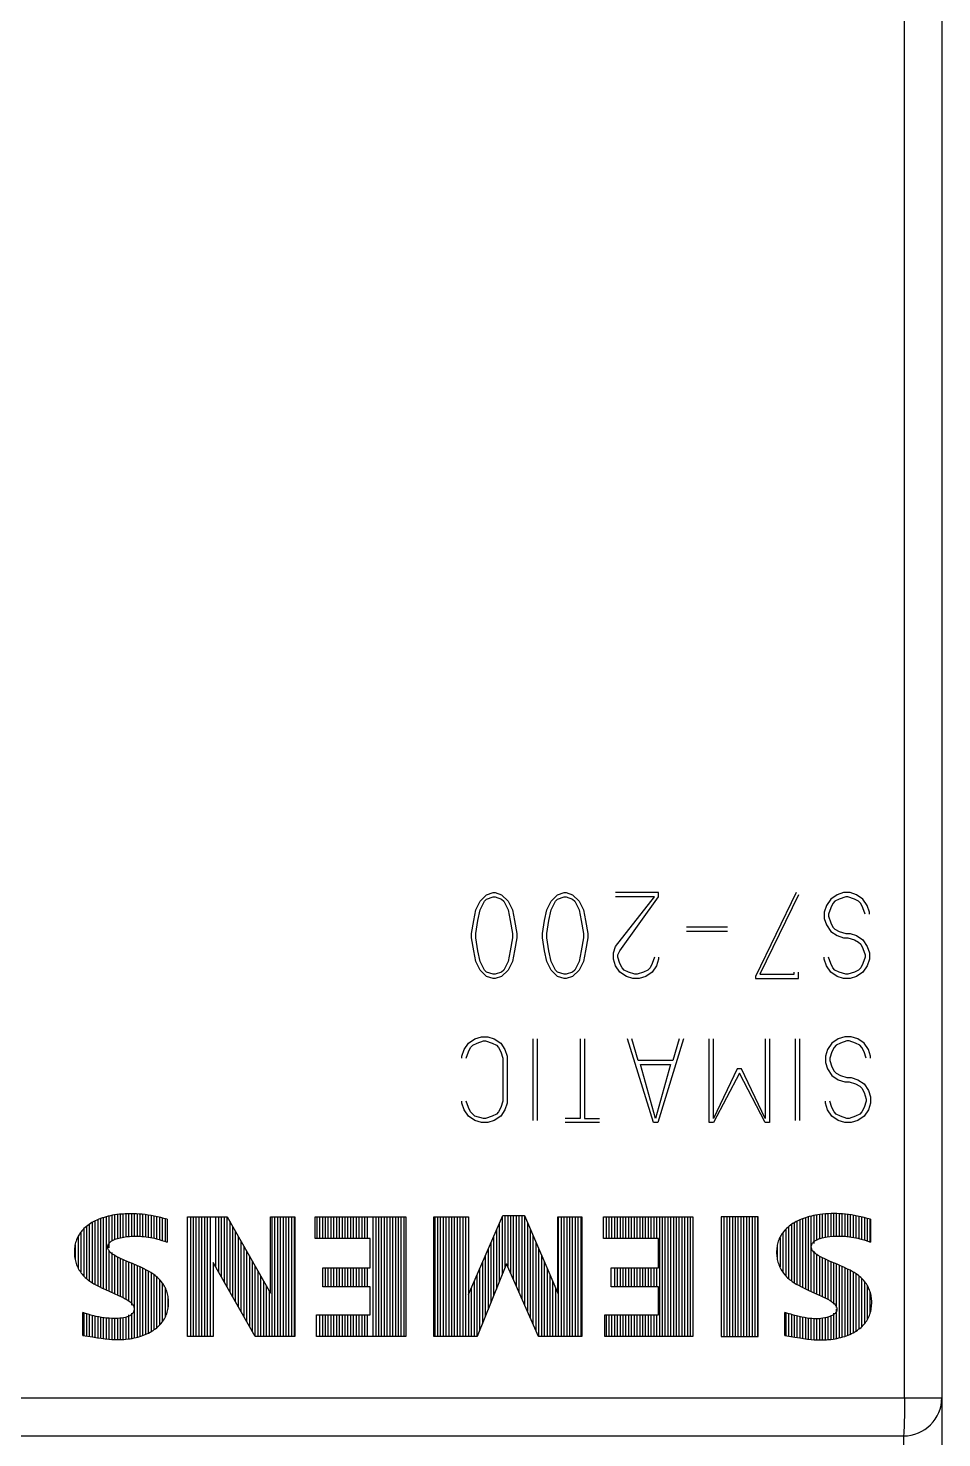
# Model space of a CAD drawing. Header units: millimetres. Extents: x 408 to 981, y 278 to 684.
# Drawn here: x 713.97 to 733.08, y 437.06 to 466.57 of the extents above; entities that cross this region are included whole.
import ezdxf

# ---------------------------------------------------------------- set-up
doc = ezdxf.new("R2010")
doc.units = ezdxf.units.MM
doc.layers.add('0007LEVEL_1', color=7, linetype='Continuous')
doc.layers.add('8_ALL_NOTES_BALLOONS_SYMBOLS_GT', color=7, linetype='Continuous')

msp = doc.modelspace()

# ---------------------------------------------------------------- linework, layer by layer
at = {"color": 7, "linetype": 'Continuous'}
for p, q in [((733.083, 516.296), (733.083, 437.896)), ((672.263, 437.096), (732.283, 437.096))]:
    msp.add_line(p, q, dxfattribs=at)
msp.add_arc((732.283, 437.896), 0.8, 270, 0, dxfattribs=at)
at = {"layer": '0007LEVEL_1', "color": 7, "linetype": 'Continuous'}
for p, q in [((723.423, 448.291), (723.558, 448.426)), ((723.558, 448.426), (723.693, 448.471)), ((723.558, 448.336), (723.693, 448.381)), ((723.693, 448.471), (723.738, 448.471)), ((723.693, 448.381), (723.738, 448.381)), ((723.738, 448.471), (723.873, 448.426)), ((723.738, 448.381), (723.873, 448.336)), ((723.873, 448.426), (724.008, 448.291)), ((724.908, 448.291), (725.043, 448.426)), ((725.043, 448.426), (725.178, 448.471)), ((725.043, 448.336), (725.178, 448.381)), ((725.178, 448.471), (725.223, 448.471)), ((725.178, 448.381), (725.223, 448.381)), ((725.223, 448.471), (725.358, 448.426)), ((725.223, 448.381), (725.358, 448.336)), ((725.358, 448.426), (725.493, 448.291)), ((727.158, 448.471), (726.258, 448.471)), ((726.258, 447.346), (727.068, 448.381)), ((727.068, 448.381), (726.258, 448.381)), ((726.348, 447.256), (727.158, 448.381)), ((727.158, 448.381), (727.158, 448.471)), ((730.038, 448.471), (729.183, 446.716)), ((730.083, 448.426), (729.273, 446.761)), ((730.893, 448.426), (730.758, 448.336)), ((731.028, 448.471), (730.893, 448.426)), ((731.073, 448.381), (730.938, 448.336)), ((731.163, 448.471), (731.028, 448.471)), ((731.118, 448.381), (731.073, 448.381)), ((731.253, 448.336), (731.118, 448.381)), ((731.298, 448.426), (731.163, 448.471)), ((731.433, 448.336), (731.298, 448.426)), ((723.288, 447.886), (723.333, 448.111)), ((723.333, 448.111), (723.423, 448.291)), ((723.378, 447.886), (723.423, 448.111)), ((723.423, 448.111), (723.513, 448.291)), ((723.513, 448.291), (723.558, 448.336)), ((723.873, 448.336), (723.918, 448.291)), ((723.918, 448.291), (724.008, 448.111)), ((724.008, 448.291), (724.098, 448.111)), ((724.008, 448.111), (724.053, 447.886)), ((724.098, 448.111), (724.143, 447.886)), ((724.773, 447.886), (724.818, 448.111)), ((724.818, 448.111), (724.908, 448.291)), ((724.863, 447.886), (724.908, 448.111)), ((724.908, 448.111), (724.998, 448.291)), ((724.998, 448.291), (725.043, 448.336)), ((725.358, 448.336), (725.403, 448.291)), ((725.403, 448.291), (725.493, 448.111)), ((725.493, 448.291), (725.583, 448.111)), ((725.493, 448.111), (725.538, 447.886)), ((725.583, 448.111), (725.628, 447.886)), ((730.668, 448.201), (730.623, 448.066)), ((730.623, 448.066), (730.623, 447.931)), ((730.758, 448.336), (730.668, 448.201)), ((730.758, 448.156), (730.713, 448.021)), ((730.803, 448.246), (730.758, 448.156)), ((730.848, 448.291), (730.803, 448.246)), ((730.938, 448.336), (730.848, 448.291)), ((731.343, 448.291), (731.253, 448.336)), ((731.388, 448.246), (731.343, 448.291)), ((731.433, 448.156), (731.388, 448.246)), ((731.523, 448.201), (731.433, 448.336)), ((731.478, 448.021), (731.433, 448.156)), ((731.568, 448.066), (731.523, 448.201)), ((731.568, 448.021), (731.568, 448.066)), ((723.243, 447.616), (723.288, 447.886)), ((723.333, 447.616), (723.378, 447.886)), ((724.053, 447.886), (724.098, 447.616)), ((724.143, 447.886), (724.188, 447.616)), ((724.728, 447.616), (724.773, 447.886)), ((724.818, 447.616), (724.863, 447.886)), ((725.538, 447.886), (725.583, 447.616)), ((725.628, 447.886), (725.673, 447.616)), ((730.623, 447.931), (730.668, 447.796)), ((730.668, 447.796), (730.758, 447.661)), ((730.713, 448.021), (730.713, 447.976)), ((730.713, 447.976), (730.758, 447.841)), ((730.758, 447.841), (730.803, 447.751)), ((723.243, 447.526), (723.243, 447.616)), ((723.288, 447.256), (723.243, 447.526)), ((723.333, 447.526), (723.333, 447.616)), ((723.378, 447.256), (723.333, 447.526)), ((724.098, 447.526), (724.053, 447.256)), ((724.098, 447.616), (724.098, 447.526)), ((724.188, 447.526), (724.143, 447.256)), ((724.188, 447.616), (724.188, 447.526)), ((724.728, 447.526), (724.728, 447.616)), ((724.773, 447.256), (724.728, 447.526)), ((724.818, 447.526), (724.818, 447.616)), ((724.863, 447.256), (724.818, 447.526)), ((725.583, 447.526), (725.538, 447.256)), ((725.583, 447.616), (725.583, 447.526)), ((725.673, 447.526), (725.628, 447.256)), ((725.673, 447.616), (725.673, 447.526)), ((728.598, 447.751), (727.743, 447.751)), ((728.598, 447.661), (727.743, 447.661)), ((730.758, 447.661), (730.893, 447.571)), ((730.803, 447.751), (730.848, 447.706)), ((730.848, 447.706), (730.938, 447.661)), ((730.893, 447.571), (731.028, 447.526)), ((730.938, 447.661), (731.073, 447.616)), ((731.028, 447.526), (731.118, 447.526)), ((731.073, 447.616), (731.163, 447.616)), ((731.118, 447.526), (731.253, 447.481)), ((731.163, 447.616), (731.298, 447.571)), ((731.253, 447.481), (731.343, 447.436)), ((731.298, 447.571), (731.433, 447.481)), ((731.433, 447.481), (731.523, 447.346)), ((723.333, 447.031), (723.288, 447.256)), ((723.423, 447.031), (723.378, 447.256)), ((724.053, 447.256), (724.008, 447.031)), ((724.143, 447.256), (724.098, 447.031)), ((724.818, 447.031), (724.773, 447.256)), ((724.908, 447.031), (724.863, 447.256)), ((725.538, 447.256), (725.493, 447.031)), ((725.628, 447.256), (725.583, 447.031)), ((726.213, 447.211), (726.258, 447.346)), ((726.213, 447.076), (726.213, 447.211)), ((726.303, 447.166), (726.348, 447.256)), ((731.343, 447.436), (731.388, 447.391)), ((731.388, 447.391), (731.433, 447.301)), ((731.433, 447.301), (731.478, 447.166)), ((731.523, 447.346), (731.568, 447.211)), ((731.568, 447.211), (731.568, 447.076)), ((723.423, 446.851), (723.333, 447.031)), ((723.513, 446.851), (723.423, 447.031)), ((724.008, 447.031), (723.918, 446.851)), ((724.098, 447.031), (724.008, 446.851)), ((724.908, 446.851), (724.818, 447.031)), ((724.998, 446.851), (724.908, 447.031)), ((725.493, 447.031), (725.403, 446.851)), ((725.583, 447.031), (725.493, 446.851)), ((726.258, 446.941), (726.213, 447.076)), ((726.348, 446.806), (726.258, 446.941)), ((726.303, 447.121), (726.303, 447.166)), ((726.348, 446.986), (726.303, 447.121)), ((726.393, 446.896), (726.348, 446.986)), ((726.438, 446.851), (726.393, 446.896)), ((726.978, 446.896), (726.933, 446.851)), ((727.023, 446.986), (726.978, 446.896)), ((727.068, 447.121), (727.023, 446.986)), ((727.113, 446.941), (727.023, 446.806)), ((727.158, 447.076), (727.113, 446.941)), ((727.158, 447.121), (727.158, 447.076)), ((730.623, 447.076), (730.623, 447.121)), ((730.668, 446.941), (730.623, 447.076)), ((730.758, 446.806), (730.668, 446.941)), ((730.758, 446.986), (730.713, 447.121)), ((730.803, 446.896), (730.758, 446.986)), ((730.848, 446.851), (730.803, 446.896)), ((731.388, 446.896), (731.343, 446.851)), ((731.433, 446.986), (731.388, 446.896)), ((731.478, 447.121), (731.433, 446.986)), ((731.523, 446.941), (731.433, 446.806)), ((731.478, 447.166), (731.478, 447.121)), ((731.568, 447.076), (731.523, 446.941)), ((723.558, 446.716), (723.423, 446.851)), ((723.558, 446.806), (723.513, 446.851)), ((723.693, 446.761), (723.558, 446.806)), ((723.693, 446.671), (723.558, 446.716)), ((723.738, 446.761), (723.693, 446.761)), ((723.738, 446.671), (723.693, 446.671)), ((723.873, 446.806), (723.738, 446.761)), ((723.873, 446.716), (723.738, 446.671)), ((724.008, 446.851), (723.873, 446.716)), ((723.918, 446.851), (723.873, 446.806)), ((725.043, 446.716), (724.908, 446.851)), ((725.043, 446.806), (724.998, 446.851)), ((725.178, 446.761), (725.043, 446.806)), ((725.178, 446.671), (725.043, 446.716)), ((725.223, 446.761), (725.178, 446.761)), ((725.223, 446.671), (725.178, 446.671)), ((725.358, 446.806), (725.223, 446.761)), ((725.358, 446.716), (725.223, 446.671)), ((725.493, 446.851), (725.358, 446.716)), ((725.403, 446.851), (725.358, 446.806)), ((726.483, 446.716), (726.348, 446.806)), ((726.528, 446.806), (726.438, 446.851)), ((726.618, 446.671), (726.483, 446.716)), ((726.663, 446.761), (726.528, 446.806)), ((726.753, 446.671), (726.618, 446.671)), ((726.708, 446.761), (726.663, 446.761)), ((726.843, 446.806), (726.708, 446.761)), ((726.888, 446.716), (726.753, 446.671)), ((726.933, 446.851), (726.843, 446.806)), ((727.023, 446.806), (726.888, 446.716)), ((729.183, 446.716), (729.183, 446.671)), ((729.183, 446.671), (730.083, 446.671)), ((729.273, 446.761), (729.993, 446.761)), ((729.993, 446.761), (729.993, 446.806)), ((730.083, 446.671), (730.083, 446.806)), ((730.893, 446.716), (730.758, 446.806)), ((730.938, 446.806), (730.848, 446.851)), ((731.028, 446.671), (730.893, 446.716)), ((731.073, 446.761), (730.938, 446.806)), ((731.163, 446.671), (731.028, 446.671)), ((731.118, 446.761), (731.073, 446.761)), ((731.253, 446.806), (731.118, 446.761)), ((731.298, 446.716), (731.163, 446.671)), ((731.343, 446.851), (731.253, 446.806)), ((731.433, 446.806), (731.298, 446.716)), ((723.178, 445.32), (723.313, 445.41)), ((723.313, 445.41), (723.448, 445.455)), ((723.448, 445.455), (723.583, 445.455)), ((723.583, 445.455), (723.718, 445.41)), ((723.718, 445.41), (723.853, 445.32)), ((724.528, 445.41), (724.528, 443.7)), ((724.618, 445.41), (724.618, 443.7)), ((725.518, 445.41), (725.518, 443.745)), ((725.608, 445.41), (725.608, 443.745)), ((727.048, 443.655), (726.508, 445.41)), ((726.733, 444.96), (726.598, 445.41)), ((727.678, 445.41), (727.138, 443.655)), ((727.588, 445.41), (727.453, 444.96)), ((728.218, 443.655), (728.218, 445.41)), ((728.308, 443.745), (728.308, 445.41)), ((729.388, 445.41), (729.388, 443.745)), ((729.478, 445.41), (729.478, 443.655)), ((730.018, 445.41), (730.018, 443.7)), ((730.108, 445.41), (730.108, 443.7)), ((730.918, 445.41), (730.783, 445.32)), ((731.053, 445.455), (730.918, 445.41)), ((731.188, 445.455), (731.053, 445.455)), ((731.323, 445.41), (731.188, 445.455)), ((731.458, 445.32), (731.323, 445.41)), ((723.043, 445.05), (723.088, 445.185)), ((723.088, 445.185), (723.178, 445.32)), ((723.133, 445.005), (723.178, 445.14)), ((723.178, 445.14), (723.223, 445.23)), ((723.223, 445.23), (723.268, 445.275)), ((723.268, 445.275), (723.358, 445.32)), ((723.358, 445.32), (723.493, 445.365)), ((723.493, 445.365), (723.538, 445.365)), ((723.538, 445.365), (723.673, 445.32)), ((723.673, 445.32), (723.763, 445.275)), ((723.763, 445.275), (723.808, 445.23)), ((723.808, 445.23), (723.853, 445.14)), ((723.853, 445.32), (723.943, 445.185)), ((723.853, 445.14), (723.898, 445.005)), ((723.943, 445.185), (723.988, 445.05)), ((730.693, 445.185), (730.648, 445.05)), ((730.783, 445.32), (730.693, 445.185)), ((730.783, 445.14), (730.738, 445.005)), ((730.828, 445.23), (730.783, 445.14)), ((730.873, 445.275), (730.828, 445.23)), ((730.963, 445.32), (730.873, 445.275)), ((731.098, 445.365), (730.963, 445.32)), ((731.143, 445.365), (731.098, 445.365)), ((731.278, 445.32), (731.143, 445.365)), ((731.368, 445.275), (731.278, 445.32)), ((731.413, 445.23), (731.368, 445.275)), ((731.458, 445.14), (731.413, 445.23)), ((731.548, 445.185), (731.458, 445.32)), ((731.503, 445.005), (731.458, 445.14)), ((731.593, 445.05), (731.548, 445.185)), ((723.043, 445.005), (723.043, 445.05)), ((723.898, 445.005), (723.898, 444.105)), ((723.988, 445.05), (723.988, 444.06)), ((727.453, 444.96), (726.733, 444.96)), ((726.778, 444.87), (727.408, 444.87)), ((727.093, 443.745), (726.778, 444.87)), ((727.408, 444.87), (727.093, 443.745)), ((730.648, 445.05), (730.648, 444.915)), ((730.648, 444.915), (730.693, 444.78)), ((730.738, 445.005), (730.738, 444.96)), ((730.738, 444.96), (730.783, 444.825)), ((730.783, 444.825), (730.828, 444.735)), ((731.593, 445.005), (731.593, 445.05)), ((728.803, 444.78), (728.308, 443.745)), ((728.848, 444.69), (728.308, 443.655)), ((728.893, 444.78), (728.803, 444.78)), ((729.388, 443.655), (728.848, 444.69)), ((729.388, 443.745), (728.893, 444.78)), ((730.693, 444.78), (730.783, 444.645)), ((730.783, 444.645), (730.918, 444.555)), ((730.828, 444.735), (730.873, 444.69)), ((730.873, 444.69), (730.963, 444.645)), ((730.918, 444.555), (731.053, 444.51)), ((730.963, 444.645), (731.098, 444.6)), ((731.098, 444.6), (731.188, 444.6)), ((731.188, 444.6), (731.323, 444.555)), ((731.323, 444.555), (731.458, 444.465)), ((731.053, 444.51), (731.143, 444.51)), ((731.143, 444.51), (731.278, 444.465)), ((731.278, 444.465), (731.368, 444.42)), ((731.368, 444.42), (731.413, 444.375)), ((731.413, 444.375), (731.458, 444.285)), ((731.458, 444.465), (731.548, 444.33)), ((731.458, 444.285), (731.503, 444.15)), ((731.548, 444.33), (731.593, 444.195)), ((723.043, 444.06), (723.043, 444.105)), ((723.088, 443.925), (723.043, 444.06)), ((723.178, 443.97), (723.133, 444.105)), ((723.223, 443.88), (723.178, 443.97)), ((723.853, 443.97), (723.808, 443.88)), ((723.898, 444.105), (723.853, 443.97)), ((723.988, 444.06), (723.943, 443.925)), ((730.648, 444.06), (730.648, 444.105)), ((730.693, 443.925), (730.648, 444.06)), ((730.783, 443.97), (730.738, 444.105)), ((730.828, 443.88), (730.783, 443.97)), ((731.458, 443.97), (731.413, 443.88)), ((731.503, 444.105), (731.458, 443.97)), ((731.503, 444.15), (731.503, 444.105)), ((731.593, 444.06), (731.548, 443.925)), ((731.593, 444.195), (731.593, 444.06)), ((723.178, 443.79), (723.088, 443.925)), ((723.313, 443.7), (723.178, 443.79)), ((723.313, 443.79), (723.223, 443.88)), ((723.493, 443.745), (723.313, 443.79)), ((723.448, 443.655), (723.313, 443.7)), ((723.583, 443.655), (723.448, 443.655)), ((723.538, 443.745), (723.493, 443.745)), ((723.673, 443.79), (723.538, 443.745)), ((723.718, 443.7), (723.583, 443.655)), ((723.763, 443.835), (723.673, 443.79)), ((723.853, 443.79), (723.718, 443.7)), ((723.808, 443.88), (723.763, 443.835)), ((723.943, 443.925), (723.853, 443.79)), ((725.518, 443.745), (725.203, 443.745)), ((725.923, 443.655), (725.203, 443.655)), ((725.608, 443.745), (725.923, 443.745)), ((727.138, 443.655), (727.048, 443.655)), ((728.308, 443.655), (728.218, 443.655)), ((729.478, 443.655), (729.388, 443.655)), ((730.783, 443.79), (730.693, 443.925)), ((730.918, 443.7), (730.783, 443.79)), ((730.873, 443.835), (730.828, 443.88)), ((730.963, 443.79), (730.873, 443.835)), ((731.053, 443.655), (730.918, 443.7)), ((731.098, 443.745), (730.963, 443.79)), ((731.188, 443.655), (731.053, 443.655)), ((731.143, 443.745), (731.098, 443.745)), ((731.278, 443.79), (731.143, 443.745)), ((731.323, 443.7), (731.188, 443.655)), ((731.368, 443.835), (731.278, 443.79)), ((731.458, 443.79), (731.323, 443.7)), ((731.413, 443.88), (731.368, 443.835)), ((731.548, 443.925), (731.458, 443.79)), ((715.329, 441.578), (715.299, 441.561)), ((715.366, 441.597), (715.329, 441.578)), ((715.362, 441.592), (715.362, 440.271)), ((715.403, 441.614), (715.366, 441.597)), ((715.441, 441.631), (715.403, 441.614)), ((715.42, 441.617), (715.42, 440.24)), ((715.479, 441.646), (715.441, 441.631)), ((715.518, 441.66), (715.479, 441.646)), ((715.479, 441.641), (715.479, 440.209)), ((715.557, 441.672), (715.518, 441.66)), ((715.538, 441.665), (715.538, 440.18)), ((715.6, 441.685), (715.557, 441.672)), ((715.597, 441.681), (715.597, 440.153)), ((715.643, 441.696), (715.6, 441.685)), ((715.687, 441.706), (715.643, 441.696)), ((715.655, 441.695), (715.655, 441.037)), ((715.73, 441.715), (715.687, 441.706)), ((715.714, 441.709), (715.714, 441.176)), ((715.774, 441.723), (715.73, 441.715)), ((715.773, 441.722), (715.773, 441.199)), ((715.818, 441.729), (715.774, 441.723)), ((715.877, 441.737), (715.818, 441.729)), ((715.832, 441.729), (715.832, 441.221)), ((715.935, 441.742), (715.877, 441.737)), ((715.89, 441.735), (715.89, 441.244)), ((715.994, 441.746), (715.935, 441.742)), ((715.949, 441.742), (715.949, 441.253)), ((716.053, 441.748), (715.994, 441.746)), ((716.008, 441.746), (716.008, 441.261)), ((716.112, 441.749), (716.053, 441.748)), ((716.067, 441.746), (716.067, 441.27)), ((716.172, 441.748), (716.112, 441.749)), ((716.126, 441.746), (716.126, 441.274)), ((716.232, 441.746), (716.172, 441.748)), ((716.184, 441.747), (716.184, 441.275)), ((716.291, 441.742), (716.232, 441.746)), ((716.243, 441.744), (716.243, 441.276)), ((716.351, 441.737), (716.291, 441.742)), ((716.302, 441.739), (716.302, 441.275)), ((716.415, 441.729), (716.351, 441.737)), ((716.361, 441.733), (716.361, 441.27)), ((716.478, 441.72), (716.415, 441.729)), ((716.419, 441.728), (716.419, 441.264)), ((716.542, 441.71), (716.478, 441.72)), ((716.478, 441.719), (716.478, 441.258)), ((716.537, 441.708), (716.537, 441.246)), ((716.605, 441.698), (716.542, 441.71)), ((716.596, 441.698), (716.596, 441.234)), ((716.672, 441.683), (716.605, 441.698)), ((716.654, 441.687), (716.654, 441.221)), ((716.739, 441.667), (716.672, 441.683)), ((716.713, 441.672), (716.713, 441.204)), ((716.806, 441.65), (716.739, 441.667)), ((716.772, 441.657), (716.772, 441.185)), ((716.872, 441.632), (716.806, 441.65)), ((716.831, 441.642), (716.831, 441.165)), ((716.872, 441.632), (716.872, 441.151)), ((717.299, 439.175), (717.299, 441.685)), ((717.299, 441.685), (718.127, 441.685)), ((717.36, 441.685), (717.36, 439.175)), ((717.418, 441.685), (717.418, 439.175)), ((717.477, 441.685), (717.477, 439.175)), ((717.536, 441.685), (717.536, 439.175)), ((717.595, 441.685), (717.595, 439.175)), ((717.653, 441.685), (717.653, 439.175)), ((717.712, 441.685), (717.712, 439.175)), ((717.771, 441.685), (717.771, 439.175)), ((717.888, 441.685), (717.888, 440.627)), ((717.947, 441.685), (717.947, 440.524)), ((718.006, 441.685), (718.006, 440.421)), ((718.065, 441.685), (718.065, 440.318)), ((718.123, 441.685), (718.123, 440.214)), ((718.127, 441.685), (719.036, 440.083)), ((718.182, 441.589), (718.182, 440.111)), ((719.036, 440.083), (719.036, 441.685)), ((719.036, 441.685), (719.543, 441.685)), ((719.064, 441.685), (719.064, 439.175)), ((719.122, 441.685), (719.122, 439.175)), ((719.181, 441.685), (719.181, 439.175)), ((719.24, 441.685), (719.24, 439.175)), ((719.299, 441.685), (719.299, 439.175)), ((719.358, 441.685), (719.358, 439.175)), ((719.416, 441.685), (719.416, 439.175)), ((719.475, 441.685), (719.475, 439.175)), ((719.534, 441.685), (719.534, 439.175)), ((719.543, 441.685), (719.543, 439.175)), ((719.97, 441.231), (719.97, 441.685)), ((719.97, 441.685), (721.867, 441.685)), ((720.004, 441.685), (720.004, 441.231)), ((720.063, 441.685), (720.063, 441.231)), ((720.121, 441.685), (720.121, 441.231)), ((720.18, 441.685), (720.18, 441.231)), ((720.239, 441.685), (720.239, 441.231)), ((720.298, 441.685), (720.298, 441.231)), ((720.357, 441.685), (720.357, 441.231)), ((720.415, 441.685), (720.415, 441.231)), ((720.474, 441.685), (720.474, 441.231)), ((720.533, 441.685), (720.533, 441.231)), ((720.592, 441.685), (720.592, 441.231)), ((720.65, 441.685), (720.65, 441.231)), ((720.709, 441.685), (720.709, 441.231)), ((720.768, 441.685), (720.768, 441.231)), ((720.827, 441.685), (720.827, 441.231)), ((720.885, 441.685), (720.885, 441.231)), ((720.944, 441.685), (720.944, 441.231)), ((721.003, 441.685), (721.003, 441.231)), ((721.062, 441.685), (721.062, 441.231)), ((721.179, 441.685), (721.179, 439.175)), ((721.238, 441.685), (721.238, 439.175)), ((721.297, 441.685), (721.297, 439.175)), ((721.355, 441.685), (721.355, 439.175)), ((721.414, 441.685), (721.414, 439.175)), ((721.473, 441.685), (721.473, 439.175)), ((721.532, 441.685), (721.532, 439.175)), ((721.591, 441.685), (721.591, 439.175)), ((721.649, 441.685), (721.649, 439.175)), ((721.708, 441.685), (721.708, 439.175)), ((721.767, 441.685), (721.767, 439.175)), ((721.826, 441.685), (721.826, 439.175)), ((721.867, 441.685), (721.867, 439.175)), ((722.455, 439.175), (722.455, 441.685)), ((722.455, 441.685), (723.176, 441.685)), ((722.472, 441.685), (722.472, 439.175)), ((722.531, 441.685), (722.531, 439.175)), ((722.59, 441.685), (722.59, 439.175)), ((722.648, 441.685), (722.648, 439.175)), ((722.707, 441.685), (722.707, 439.175)), ((722.766, 441.685), (722.766, 439.175)), ((722.825, 441.685), (722.825, 439.175)), ((722.883, 441.685), (722.883, 439.175)), ((722.942, 441.685), (722.942, 439.175)), ((723.001, 441.685), (723.001, 439.175)), ((723.06, 441.685), (723.06, 439.175)), ((723.118, 441.685), (723.118, 439.175)), ((723.176, 440.056), (723.897, 441.712)), ((723.176, 441.685), (723.176, 440.056)), ((723.882, 441.678), (723.882, 440.462)), ((723.897, 441.712), (724.351, 441.712)), ((723.941, 441.712), (723.941, 440.608)), ((724, 441.712), (724, 440.645)), ((724.059, 441.712), (724.059, 440.511)), ((724.117, 441.712), (724.117, 440.377)), ((724.176, 441.712), (724.176, 440.243)), ((724.235, 441.712), (724.235, 440.109)), ((724.294, 441.712), (724.294, 439.975)), ((724.351, 441.712), (725.046, 440.083)), ((724.352, 441.709), (724.352, 439.841)), ((724.411, 441.571), (724.411, 439.707)), ((725.046, 440.083), (725.046, 441.685)), ((725.046, 441.685), (725.553, 441.685)), ((725.058, 441.685), (725.058, 439.175)), ((725.116, 441.685), (725.116, 439.175)), ((725.175, 441.685), (725.175, 439.175)), ((725.234, 441.685), (725.234, 439.175)), ((725.293, 441.685), (725.293, 439.175)), ((725.351, 441.685), (725.351, 439.175)), ((725.41, 441.685), (725.41, 439.175)), ((725.469, 441.685), (725.469, 439.175)), ((725.528, 441.685), (725.528, 439.175)), ((725.553, 441.685), (725.553, 439.175)), ((726.007, 441.231), (726.007, 441.685)), ((726.007, 441.685), (727.877, 441.685)), ((726.057, 441.685), (726.057, 441.231)), ((726.115, 441.685), (726.115, 441.231)), ((726.174, 441.685), (726.174, 441.231)), ((726.233, 441.685), (726.233, 441.231)), ((726.292, 441.685), (726.292, 441.231)), ((726.35, 441.685), (726.35, 441.231)), ((726.409, 441.685), (726.409, 441.231)), ((726.468, 441.685), (726.468, 441.231)), ((726.527, 441.685), (726.527, 441.231)), ((726.585, 441.685), (726.585, 441.231)), ((726.644, 441.685), (726.644, 441.231)), ((726.703, 441.685), (726.703, 441.231)), ((726.762, 441.685), (726.762, 441.231)), ((726.821, 441.685), (726.821, 441.231)), ((726.879, 441.685), (726.879, 441.231)), ((726.938, 441.685), (726.938, 441.231)), ((726.997, 441.685), (726.997, 441.231)), ((727.056, 441.685), (727.056, 441.231)), ((727.114, 441.685), (727.114, 441.231)), ((727.173, 441.685), (727.173, 439.175)), ((727.232, 441.685), (727.232, 439.175)), ((727.291, 441.685), (727.291, 439.175)), ((727.349, 441.685), (727.349, 439.175)), ((727.408, 441.685), (727.408, 439.175)), ((727.467, 441.685), (727.467, 439.175)), ((727.526, 441.685), (727.526, 439.175)), ((727.584, 441.685), (727.584, 439.175)), ((727.643, 441.685), (727.643, 439.175)), ((727.702, 441.685), (727.702, 439.175)), ((727.761, 441.685), (727.761, 439.175)), ((727.82, 441.685), (727.82, 439.175)), ((727.877, 441.685), (727.877, 439.175)), ((728.465, 441.685), (728.465, 439.175)), ((729.239, 441.685), (728.465, 441.685)), ((728.525, 441.685), (728.525, 439.175)), ((728.583, 441.685), (728.583, 439.175)), ((728.642, 441.685), (728.642, 439.175)), ((728.701, 441.685), (728.701, 439.175)), ((728.76, 441.685), (728.76, 439.175)), ((728.818, 441.685), (728.818, 439.175)), ((728.877, 441.685), (728.877, 439.175)), ((728.936, 441.685), (728.936, 439.175)), ((728.995, 441.685), (728.995, 439.175)), ((729.054, 441.685), (729.054, 439.175)), ((729.112, 441.685), (729.112, 439.175)), ((729.171, 441.685), (729.171, 439.175)), ((729.23, 441.685), (729.23, 439.175)), ((729.239, 439.175), (729.239, 441.685)), ((730.037, 441.582), (730.005, 441.565)), ((730.074, 441.601), (730.037, 441.582)), ((730.053, 441.588), (730.053, 440.268)), ((730.112, 441.618), (730.074, 441.601)), ((730.111, 441.614), (730.111, 440.237)), ((730.15, 441.635), (730.112, 441.618)), ((730.189, 441.65), (730.15, 441.635)), ((730.17, 441.64), (730.17, 440.207)), ((730.228, 441.664), (730.189, 441.65)), ((730.268, 441.676), (730.228, 441.664)), ((730.229, 441.662), (730.229, 440.177)), ((730.311, 441.689), (730.268, 441.676)), ((730.288, 441.679), (730.288, 440.15)), ((730.355, 441.7), (730.311, 441.689)), ((730.346, 441.695), (730.346, 440.123)), ((730.398, 441.71), (730.355, 441.7)), ((730.443, 441.719), (730.398, 441.71)), ((730.405, 441.711), (730.405, 441.122)), ((730.487, 441.726), (730.443, 441.719)), ((730.464, 441.72), (730.464, 441.192)), ((730.531, 441.733), (730.487, 441.726)), ((730.523, 441.729), (730.523, 441.216)), ((730.59, 441.74), (730.531, 441.733)), ((730.581, 441.738), (730.581, 441.24)), ((730.649, 441.746), (730.59, 441.74)), ((730.64, 441.743), (730.64, 441.255)), ((730.708, 441.749), (730.649, 441.746)), ((730.699, 441.746), (730.699, 441.263)), ((730.767, 441.751), (730.708, 441.749)), ((730.758, 441.75), (730.758, 441.271)), ((730.826, 441.752), (730.767, 441.751)), ((730.816, 441.751), (730.816, 441.277)), ((730.887, 441.751), (730.826, 441.752)), ((730.875, 441.749), (730.875, 441.278)), ((730.947, 441.748), (730.887, 441.751)), ((730.934, 441.747), (730.934, 441.279)), ((731.007, 441.744), (730.947, 441.748)), ((730.993, 441.745), (730.993, 441.279)), ((731.067, 441.739), (731.007, 441.744)), ((731.052, 441.739), (731.052, 441.275)), ((731.131, 441.731), (731.067, 441.739)), ((731.11, 441.732), (731.11, 441.269)), ((731.194, 441.722), (731.131, 441.731)), ((731.169, 441.725), (731.169, 441.263)), ((731.258, 441.711), (731.194, 441.722)), ((731.228, 441.715), (731.228, 441.254)), ((731.321, 441.699), (731.258, 441.711)), ((731.287, 441.704), (731.287, 441.241)), ((731.389, 441.684), (731.321, 441.699)), ((731.345, 441.692), (731.345, 441.228)), ((731.456, 441.668), (731.389, 441.684)), ((731.404, 441.68), (731.404, 441.214)), ((731.523, 441.651), (731.456, 441.668)), ((731.463, 441.665), (731.463, 441.194)), ((731.522, 441.65), (731.522, 441.174)), ((731.59, 441.632), (731.523, 441.651)), ((731.58, 441.634), (731.58, 441.154)), ((731.59, 441.632), (731.59, 441.151)), ((715.011, 441.275), (714.998, 441.25)), ((715.025, 441.3), (715.011, 441.275)), ((715.04, 441.323), (715.025, 441.3)), ((715.055, 441.347), (715.04, 441.323)), ((715.072, 441.369), (715.055, 441.347)), ((715.068, 441.348), (715.068, 440.532)), ((715.09, 441.391), (715.072, 441.369)), ((715.108, 441.412), (715.09, 441.391)), ((715.133, 441.437), (715.108, 441.412)), ((715.127, 441.422), (715.127, 440.447)), ((715.158, 441.46), (715.133, 441.437)), ((715.184, 441.482), (715.158, 441.46)), ((715.212, 441.504), (715.184, 441.482)), ((715.185, 441.478), (715.185, 440.398)), ((715.24, 441.524), (715.212, 441.504)), ((715.269, 441.543), (715.24, 441.524)), ((715.244, 441.518), (715.244, 440.35)), ((715.299, 441.561), (715.269, 441.543)), ((715.303, 441.558), (715.303, 440.303)), ((716.088, 441.273), (716.151, 441.277)), ((716.151, 441.277), (716.214, 441.278)), ((716.214, 441.278), (716.258, 441.278)), ((716.258, 441.278), (716.302, 441.276)), ((716.302, 441.276), (716.347, 441.273)), ((718.241, 441.485), (718.241, 440.008)), ((718.3, 441.381), (718.3, 439.904)), ((718.359, 441.278), (718.359, 439.801)), ((723.765, 441.409), (723.765, 440.171)), ((723.824, 441.544), (723.824, 440.317)), ((724.47, 441.433), (724.47, 439.573)), ((724.529, 441.295), (724.529, 439.439)), ((729.708, 441.278), (729.695, 441.253)), ((729.723, 441.302), (729.708, 441.278)), ((729.738, 441.326), (729.723, 441.302)), ((729.754, 441.349), (729.738, 441.326)), ((729.772, 441.372), (729.754, 441.349)), ((729.759, 441.346), (729.759, 440.524)), ((729.79, 441.394), (729.772, 441.372)), ((729.809, 441.414), (729.79, 441.394)), ((729.834, 441.44), (729.809, 441.414)), ((729.817, 441.415), (729.817, 440.457)), ((729.86, 441.463), (729.834, 441.44)), ((729.887, 441.486), (729.86, 441.463)), ((729.876, 441.474), (729.876, 440.39)), ((729.916, 441.507), (729.887, 441.486)), ((729.945, 441.528), (729.916, 441.507)), ((729.935, 441.514), (729.935, 440.348)), ((729.975, 441.547), (729.945, 441.528)), ((730.005, 441.565), (729.975, 441.547)), ((729.994, 441.555), (729.994, 440.307)), ((730.743, 441.272), (730.801, 441.277)), ((730.801, 441.277), (730.865, 441.28)), ((730.865, 441.28), (730.93, 441.281)), ((730.93, 441.281), (730.985, 441.28)), ((730.985, 441.28), (731.041, 441.277)), ((731.041, 441.277), (731.096, 441.273)), ((714.935, 440.998), (714.933, 440.969)), ((714.937, 441.028), (714.935, 440.998)), ((714.941, 441.057), (714.937, 441.028)), ((714.945, 441.086), (714.941, 441.057)), ((714.951, 441.115), (714.945, 441.086)), ((714.95, 441.091), (714.95, 440.803)), ((714.958, 441.143), (714.951, 441.115)), ((714.967, 441.171), (714.958, 441.143)), ((714.976, 441.199), (714.967, 441.171)), ((714.987, 441.225), (714.976, 441.199)), ((714.998, 441.25), (714.987, 441.225)), ((715.009, 441.267), (715.009, 440.617)), ((715.63, 441.059), (715.632, 441.07)), ((715.63, 441.047), (715.63, 441.059)), ((715.632, 441.033), (715.63, 441.047)), ((715.632, 441.07), (715.635, 441.082)), ((715.634, 441.02), (715.632, 441.033)), ((715.639, 441.007), (715.634, 441.02)), ((715.635, 441.082), (715.639, 441.094)), ((715.639, 441.094), (715.643, 441.105)), ((715.644, 440.995), (715.639, 441.007)), ((715.643, 441.105), (715.649, 441.115)), ((715.651, 440.983), (715.644, 440.995)), ((715.649, 441.115), (715.656, 441.125)), ((715.659, 440.971), (715.651, 440.983)), ((715.655, 440.988), (715.655, 440.126)), ((715.656, 441.125), (715.666, 441.139)), ((715.666, 441.139), (715.678, 441.151)), ((715.678, 441.151), (715.691, 441.162)), ((715.691, 441.162), (715.704, 441.171)), ((715.704, 441.171), (715.718, 441.181)), ((715.718, 441.181), (715.733, 441.189)), ((715.733, 441.189), (715.758, 441.201)), ((715.758, 441.201), (715.783, 441.212)), ((715.783, 441.212), (715.809, 441.221)), ((715.809, 441.221), (715.835, 441.23)), ((715.835, 441.23), (715.862, 441.237)), ((715.862, 441.237), (715.898, 441.246)), ((715.898, 441.246), (715.934, 441.253)), ((715.934, 441.253), (715.97, 441.26)), ((715.97, 441.26), (716.029, 441.268)), ((716.029, 441.268), (716.088, 441.273)), ((716.347, 441.273), (716.391, 441.27)), ((716.391, 441.27), (716.435, 441.265)), ((716.435, 441.265), (716.479, 441.258)), ((716.479, 441.258), (716.523, 441.251)), ((716.523, 441.251), (716.567, 441.243)), ((716.567, 441.243), (716.611, 441.233)), ((716.611, 441.233), (716.654, 441.222)), ((716.654, 441.222), (716.709, 441.207)), ((716.709, 441.207), (716.764, 441.19)), ((716.764, 441.19), (716.818, 441.171)), ((716.818, 441.171), (716.872, 441.151)), ((718.417, 441.174), (718.417, 439.698)), ((718.476, 441.07), (718.476, 439.595)), ((721.119, 441.231), (719.97, 441.231)), ((721.119, 440.617), (721.119, 441.231)), ((723.589, 441.004), (723.589, 439.734)), ((723.647, 441.139), (723.647, 439.88)), ((723.706, 441.274), (723.706, 440.025)), ((724.587, 441.157), (724.587, 439.305)), ((724.646, 441.019), (724.646, 439.175)), ((727.156, 441.231), (726.007, 441.231)), ((727.156, 440.617), (727.156, 441.231)), ((729.629, 441.001), (729.627, 440.971)), ((729.631, 441.03), (729.629, 441.001)), ((729.635, 441.059), (729.631, 441.03)), ((729.64, 441.088), (729.635, 441.059)), ((729.646, 441.117), (729.64, 441.088)), ((729.641, 441.062), (729.641, 440.829)), ((729.654, 441.146), (729.646, 441.117)), ((729.662, 441.174), (729.654, 441.146)), ((729.672, 441.201), (729.662, 441.174)), ((729.683, 441.227), (729.672, 441.201)), ((729.695, 441.253), (729.683, 441.227)), ((729.7, 441.247), (729.7, 440.634)), ((730.353, 441.063), (730.355, 441.075)), ((730.353, 441.051), (730.353, 441.063)), ((730.354, 441.037), (730.353, 441.051)), ((730.357, 441.024), (730.354, 441.037)), ((730.355, 441.075), (730.358, 441.087)), ((730.362, 441.011), (730.357, 441.024)), ((730.358, 441.087), (730.362, 441.099)), ((730.362, 441.099), (730.366, 441.11)), ((730.367, 440.998), (730.362, 441.011)), ((730.366, 441.11), (730.372, 441.121)), ((730.374, 440.985), (730.367, 440.998)), ((730.372, 441.121), (730.379, 441.132)), ((730.381, 440.973), (730.374, 440.985)), ((730.379, 441.132), (730.389, 441.145)), ((730.389, 441.145), (730.401, 441.157)), ((730.401, 441.157), (730.413, 441.168)), ((730.413, 441.168), (730.427, 441.179)), ((730.427, 441.179), (730.441, 441.188)), ((730.441, 441.188), (730.455, 441.196)), ((730.455, 441.196), (730.48, 441.209)), ((730.48, 441.209), (730.505, 441.22)), ((730.505, 441.22), (730.531, 441.229)), ((730.531, 441.229), (730.557, 441.237)), ((730.557, 441.237), (730.583, 441.244)), ((730.583, 441.244), (730.617, 441.252)), ((730.617, 441.252), (730.651, 441.259)), ((730.651, 441.259), (730.685, 441.265)), ((730.685, 441.265), (730.743, 441.272)), ((731.096, 441.273), (731.151, 441.267)), ((731.151, 441.267), (731.196, 441.26)), ((731.196, 441.26), (731.24, 441.253)), ((731.24, 441.253), (731.284, 441.244)), ((731.284, 441.244), (731.328, 441.234)), ((731.328, 441.234), (731.371, 441.223)), ((731.371, 441.223), (731.427, 441.208)), ((731.427, 441.208), (731.482, 441.191)), ((731.482, 441.191), (731.536, 441.172)), ((731.536, 441.172), (731.59, 441.151)), ((714.933, 440.969), (714.933, 440.939)), ((714.933, 440.939), (714.933, 440.91)), ((714.933, 440.91), (714.935, 440.88)), ((714.935, 440.88), (714.938, 440.851)), ((714.938, 440.851), (714.942, 440.821)), ((714.942, 440.821), (714.947, 440.792)), ((714.947, 440.792), (714.953, 440.763)), ((714.953, 440.763), (714.961, 440.735)), ((714.961, 440.735), (714.969, 440.707)), ((714.969, 440.707), (714.979, 440.68)), ((715.667, 440.96), (715.659, 440.971)), ((715.683, 440.942), (715.667, 440.96)), ((715.7, 440.925), (715.683, 440.942)), ((715.718, 440.91), (715.7, 440.925)), ((715.714, 440.933), (715.714, 440.1)), ((715.737, 440.897), (715.718, 440.91)), ((715.757, 440.884), (715.737, 440.897)), ((715.777, 440.872), (715.757, 440.884)), ((715.773, 440.879), (715.773, 440.073)), ((715.822, 440.847), (715.777, 440.872)), ((715.867, 440.824), (715.822, 440.847)), ((715.832, 440.844), (715.832, 440.047)), ((715.913, 440.803), (715.867, 440.824)), ((715.89, 440.816), (715.89, 440.021)), ((715.96, 440.782), (715.913, 440.803)), ((715.949, 440.788), (715.949, 439.989)), ((716.053, 440.743), (715.96, 440.782)), ((716.008, 440.762), (716.008, 439.955)), ((716.146, 440.704), (716.053, 440.743)), ((716.067, 440.737), (716.067, 439.92)), ((716.126, 440.712), (716.126, 439.835)), ((716.239, 440.664), (716.146, 440.704)), ((716.184, 440.687), (716.184, 439.15)), ((717.834, 440.724), (717.834, 439.175)), ((718.715, 439.175), (717.834, 440.724)), ((718.535, 440.966), (718.535, 439.491)), ((718.594, 440.863), (718.594, 439.388)), ((718.652, 440.759), (718.652, 439.285)), ((723.977, 440.697), (723.363, 439.175)), ((723.471, 440.734), (723.471, 439.443)), ((723.53, 440.869), (723.53, 439.588)), ((724.645, 439.175), (723.977, 440.697)), ((724.705, 440.882), (724.705, 439.175)), ((724.764, 440.744), (724.764, 439.175)), ((729.627, 440.971), (729.627, 440.942)), ((729.627, 440.942), (729.627, 440.912)), ((729.627, 440.912), (729.629, 440.882)), ((729.629, 440.882), (729.632, 440.852)), ((729.632, 440.852), (729.635, 440.822)), ((729.635, 440.822), (729.64, 440.793)), ((729.64, 440.793), (729.647, 440.764)), ((729.647, 440.764), (729.654, 440.735)), ((729.654, 440.735), (729.663, 440.706)), ((729.663, 440.706), (729.673, 440.679)), ((730.389, 440.962), (730.381, 440.973)), ((730.405, 440.944), (730.389, 440.962)), ((730.405, 440.962), (730.405, 440.096)), ((730.422, 440.927), (730.405, 440.944)), ((730.44, 440.912), (730.422, 440.927)), ((730.459, 440.897), (730.44, 440.912)), ((730.478, 440.884), (730.459, 440.897)), ((730.464, 440.909), (730.464, 440.07)), ((730.498, 440.872), (730.478, 440.884)), ((730.543, 440.847), (730.498, 440.872)), ((730.523, 440.858), (730.523, 440.043)), ((730.588, 440.824), (730.543, 440.847)), ((730.581, 440.83), (730.581, 440.017)), ((730.634, 440.802), (730.588, 440.824)), ((730.68, 440.781), (730.634, 440.802)), ((730.64, 440.801), (730.64, 439.986)), ((730.75, 440.751), (730.68, 440.781)), ((730.699, 440.773), (730.699, 439.955)), ((730.892, 440.691), (730.75, 440.751)), ((730.758, 440.748), (730.758, 439.924)), ((730.816, 440.723), (730.816, 439.855)), ((730.875, 440.698), (730.875, 439.783)), ((730.962, 440.66), (730.892, 440.691)), ((714.979, 440.68), (714.99, 440.653)), ((714.99, 440.653), (715.002, 440.627)), ((715.002, 440.627), (715.015, 440.601)), ((715.015, 440.601), (715.029, 440.576)), ((715.029, 440.576), (715.044, 440.552)), ((715.044, 440.552), (715.06, 440.528)), ((715.06, 440.528), (715.077, 440.505)), ((715.077, 440.505), (715.097, 440.48)), ((715.097, 440.48), (715.117, 440.456)), ((715.117, 440.456), (715.138, 440.434)), ((715.138, 440.434), (715.16, 440.412)), ((715.16, 440.412), (715.183, 440.391)), ((715.183, 440.391), (715.207, 440.37)), ((716.308, 440.633), (716.239, 440.664)), ((716.243, 440.661), (716.243, 439.163)), ((716.302, 440.635), (716.302, 439.177)), ((716.376, 440.601), (716.308, 440.633)), ((716.361, 440.607), (716.361, 439.2)), ((716.444, 440.567), (716.376, 440.601)), ((716.419, 440.577), (716.419, 439.224)), ((716.487, 440.544), (716.444, 440.567)), ((716.478, 440.547), (716.478, 439.247)), ((716.53, 440.519), (716.487, 440.544)), ((716.572, 440.492), (716.53, 440.519)), ((716.537, 440.512), (716.537, 439.284)), ((716.598, 440.474), (716.572, 440.492)), ((716.596, 440.469), (716.596, 439.321)), ((716.623, 440.456), (716.598, 440.474)), ((716.647, 440.436), (716.623, 440.456)), ((716.67, 440.415), (716.647, 440.436)), ((716.654, 440.426), (716.654, 439.361)), ((716.693, 440.394), (716.67, 440.415)), ((716.715, 440.371), (716.693, 440.394)), ((718.711, 440.655), (718.711, 439.182)), ((718.77, 440.552), (718.77, 439.175)), ((718.829, 440.448), (718.829, 439.175)), ((720.131, 440.216), (720.131, 440.617)), ((720.131, 440.617), (721.119, 440.617)), ((720.18, 440.617), (720.18, 440.216)), ((720.239, 440.617), (720.239, 440.216)), ((720.298, 440.617), (720.298, 440.216)), ((720.357, 440.617), (720.357, 440.216)), ((720.415, 440.617), (720.415, 440.216)), ((720.474, 440.617), (720.474, 440.216)), ((720.533, 440.617), (720.533, 440.216)), ((720.592, 440.617), (720.592, 440.216)), ((720.65, 440.617), (720.65, 440.216)), ((720.709, 440.617), (720.709, 440.216)), ((720.768, 440.617), (720.768, 440.216)), ((720.827, 440.617), (720.827, 440.216)), ((720.885, 440.617), (720.885, 440.216)), ((720.944, 440.617), (720.944, 440.216)), ((721.003, 440.617), (721.003, 440.216)), ((721.062, 440.617), (721.062, 440.216)), ((723.353, 440.464), (723.353, 439.175)), ((723.412, 440.599), (723.412, 439.297)), ((724.823, 440.606), (724.823, 439.175)), ((724.881, 440.468), (724.881, 439.175)), ((726.167, 440.216), (726.167, 440.617)), ((726.167, 440.617), (727.156, 440.617)), ((726.233, 440.617), (726.233, 440.216)), ((726.292, 440.617), (726.292, 440.216)), ((726.35, 440.617), (726.35, 440.216)), ((726.409, 440.617), (726.409, 440.216)), ((726.468, 440.617), (726.468, 440.216)), ((726.527, 440.617), (726.527, 440.216)), ((726.585, 440.617), (726.585, 440.216)), ((726.644, 440.617), (726.644, 440.216)), ((726.703, 440.617), (726.703, 440.216)), ((726.762, 440.617), (726.762, 440.216)), ((726.821, 440.617), (726.821, 440.216)), ((726.879, 440.617), (726.879, 440.216)), ((726.938, 440.617), (726.938, 440.216)), ((726.997, 440.617), (726.997, 440.216)), ((727.056, 440.617), (727.056, 440.216)), ((727.114, 440.617), (727.114, 440.216)), ((729.673, 440.679), (729.684, 440.652)), ((729.684, 440.652), (729.696, 440.626)), ((729.696, 440.626), (729.709, 440.6)), ((729.709, 440.6), (729.723, 440.574)), ((729.723, 440.574), (729.738, 440.55)), ((729.738, 440.55), (729.755, 440.525)), ((729.755, 440.525), (729.772, 440.502)), ((729.772, 440.502), (729.791, 440.477)), ((729.791, 440.477), (729.812, 440.453)), ((729.812, 440.453), (729.834, 440.43)), ((729.834, 440.43), (729.856, 440.408)), ((729.856, 440.408), (729.879, 440.387)), ((730.934, 440.672), (730.934, 439.15)), ((731.031, 440.629), (730.962, 440.66)), ((730.993, 440.645), (730.993, 439.162)), ((731.099, 440.597), (731.031, 440.629)), ((731.052, 440.619), (731.052, 439.184)), ((731.166, 440.563), (731.099, 440.597)), ((731.11, 440.59), (731.11, 439.205)), ((731.208, 440.541), (731.166, 440.563)), ((731.169, 440.559), (731.169, 439.227)), ((731.249, 440.517), (731.208, 440.541)), ((731.228, 440.529), (731.228, 439.26)), ((731.29, 440.491), (731.249, 440.517)), ((731.287, 440.488), (731.287, 439.295)), ((731.315, 440.473), (731.29, 440.491)), ((731.34, 440.455), (731.315, 440.473)), ((731.364, 440.435), (731.34, 440.455)), ((731.345, 440.443), (731.345, 439.33)), ((731.387, 440.414), (731.364, 440.435)), ((731.409, 440.393), (731.387, 440.414)), ((731.404, 440.397), (731.404, 439.388)), ((731.431, 440.37), (731.409, 440.393)), ((715.207, 440.37), (715.231, 440.351)), ((715.231, 440.351), (715.257, 440.333)), ((715.257, 440.333), (715.297, 440.306)), ((715.297, 440.306), (715.34, 440.281)), ((715.34, 440.281), (715.382, 440.257)), ((715.382, 440.257), (715.449, 440.223)), ((715.449, 440.223), (715.515, 440.19)), ((715.515, 440.19), (715.583, 440.158)), ((715.583, 440.158), (715.675, 440.117)), ((715.675, 440.117), (715.858, 440.036)), ((716.713, 440.365), (716.713, 439.423)), ((716.736, 440.348), (716.715, 440.371)), ((716.756, 440.324), (716.736, 440.348)), ((716.773, 440.301), (716.756, 440.324)), ((716.772, 440.295), (716.772, 439.486)), ((716.789, 440.278), (716.773, 440.301)), ((716.805, 440.254), (716.789, 440.278)), ((716.819, 440.23), (716.805, 440.254)), ((716.833, 440.205), (716.819, 440.23)), ((716.831, 440.193), (716.831, 439.593)), ((716.845, 440.18), (716.833, 440.205)), ((716.856, 440.154), (716.845, 440.18)), ((716.866, 440.127), (716.856, 440.154)), ((716.875, 440.1), (716.866, 440.127)), ((716.882, 440.073), (716.875, 440.1)), ((718.887, 440.344), (718.887, 439.175)), ((718.946, 440.241), (718.946, 439.175)), ((719.005, 440.137), (719.005, 439.175)), ((721.119, 440.216), (720.131, 440.216)), ((721.119, 439.629), (721.119, 440.216)), ((723.236, 440.194), (723.236, 439.175)), ((723.295, 440.329), (723.295, 439.175)), ((724.94, 440.33), (724.94, 439.175)), ((724.999, 440.192), (724.999, 439.175)), ((727.156, 440.216), (726.167, 440.216)), ((727.156, 439.629), (727.156, 440.216)), ((729.879, 440.387), (729.903, 440.367)), ((729.903, 440.367), (729.928, 440.347)), ((729.928, 440.347), (729.953, 440.329)), ((729.953, 440.329), (729.996, 440.301)), ((729.996, 440.301), (730.039, 440.275)), ((730.039, 440.275), (730.083, 440.251)), ((730.083, 440.251), (730.15, 440.215)), ((730.15, 440.215), (730.218, 440.182)), ((730.218, 440.182), (730.287, 440.149)), ((730.287, 440.149), (730.379, 440.108)), ((730.379, 440.108), (730.563, 440.025)), ((731.452, 440.347), (731.431, 440.37)), ((731.471, 440.323), (731.452, 440.347)), ((731.463, 440.323), (731.463, 439.448)), ((731.488, 440.3), (731.471, 440.323)), ((731.505, 440.277), (731.488, 440.3)), ((731.52, 440.253), (731.505, 440.277)), ((731.534, 440.229), (731.52, 440.253)), ((731.522, 440.248), (731.522, 439.537)), ((731.547, 440.204), (731.534, 440.229)), ((731.559, 440.178), (731.547, 440.204)), ((731.57, 440.152), (731.559, 440.178)), ((731.58, 440.125), (731.57, 440.152)), ((731.589, 440.098), (731.58, 440.125)), ((731.58, 440.105), (731.58, 439.655)), ((731.596, 440.07), (731.589, 440.098)), ((715.858, 440.036), (715.904, 440.015)), ((715.904, 440.015), (715.95, 439.993)), ((715.95, 439.993), (715.995, 439.969)), ((715.995, 439.969), (716.039, 439.944)), ((716.039, 439.944), (716.059, 439.931)), ((716.059, 439.931), (716.079, 439.918)), ((716.079, 439.918), (716.098, 439.903)), ((716.098, 439.903), (716.116, 439.888)), ((716.116, 439.888), (716.132, 439.871)), ((716.132, 439.871), (716.148, 439.853)), ((716.148, 439.853), (716.156, 439.841)), ((716.156, 439.841), (716.163, 439.829)), ((716.163, 439.829), (716.17, 439.816)), ((716.17, 439.816), (716.175, 439.803)), ((716.175, 439.803), (716.18, 439.789)), ((716.889, 440.045), (716.882, 440.073)), ((716.894, 440.017), (716.889, 440.045)), ((716.889, 440.003), (716.889, 439.787)), ((716.898, 439.988), (716.894, 440.017)), ((716.895, 439.777), (716.899, 439.808)), ((716.901, 439.96), (716.898, 439.988)), ((716.899, 439.808), (716.902, 439.839)), ((716.903, 439.931), (716.901, 439.96)), ((716.902, 439.839), (716.903, 439.871)), ((716.903, 439.902), (716.903, 439.931)), ((716.903, 439.871), (716.903, 439.902)), ((723.177, 440.059), (723.177, 439.175)), ((730.563, 440.025), (730.61, 440.004)), ((730.61, 440.004), (730.655, 439.982)), ((730.655, 439.982), (730.701, 439.958)), ((730.701, 439.958), (730.745, 439.932)), ((730.745, 439.932), (730.765, 439.92)), ((730.765, 439.92), (730.784, 439.906)), ((730.784, 439.906), (730.803, 439.892)), ((730.803, 439.892), (730.821, 439.876)), ((730.821, 439.876), (730.838, 439.859)), ((730.838, 439.859), (730.854, 439.84)), ((730.854, 439.84), (730.862, 439.828)), ((730.862, 439.828), (730.87, 439.816)), ((730.87, 439.816), (730.876, 439.803)), ((730.876, 439.803), (730.882, 439.79)), ((731.602, 440.042), (731.596, 440.07)), ((731.607, 440.013), (731.602, 440.042)), ((731.611, 439.985), (731.607, 440.013)), ((731.608, 439.769), (731.612, 439.801)), ((731.614, 439.956), (731.611, 439.985)), ((731.612, 439.801), (731.615, 439.833)), ((731.616, 439.927), (731.614, 439.956)), ((731.615, 439.833), (731.616, 439.866)), ((731.616, 439.898), (731.616, 439.927)), ((731.616, 439.866), (731.616, 439.898)), ((715.109, 439.201), (715.109, 439.682)), ((715.165, 439.662), (715.109, 439.682)), ((715.127, 439.677), (715.127, 439.198)), ((715.222, 439.644), (715.165, 439.662)), ((715.185, 439.658), (715.185, 439.188)), ((715.28, 439.626), (715.222, 439.644)), ((715.244, 439.639), (715.244, 439.179)), ((715.337, 439.611), (715.28, 439.626)), ((715.303, 439.621), (715.303, 439.169)), ((715.391, 439.598), (715.337, 439.611)), ((715.362, 439.607), (715.362, 439.16)), ((715.446, 439.586), (715.391, 439.598)), ((715.42, 439.595), (715.42, 439.151)), ((715.501, 439.576), (715.446, 439.586)), ((715.479, 439.583), (715.479, 439.142)), ((715.556, 439.568), (715.501, 439.576)), ((715.538, 439.571), (715.538, 439.134)), ((715.609, 439.562), (715.556, 439.568)), ((715.597, 439.566), (715.597, 439.128)), ((715.661, 439.558), (715.609, 439.562)), ((715.655, 439.562), (715.655, 439.122)), ((715.714, 439.556), (715.661, 439.558)), ((715.714, 439.558), (715.714, 439.117)), ((715.767, 439.555), (715.714, 439.556)), ((715.805, 439.555), (715.767, 439.555)), ((715.773, 439.555), (715.773, 439.115)), ((715.844, 439.556), (715.805, 439.555)), ((715.832, 439.561), (715.832, 439.114)), ((715.883, 439.559), (715.844, 439.556)), ((715.921, 439.564), (715.883, 439.559)), ((715.89, 439.567), (715.89, 439.112)), ((715.96, 439.57), (715.921, 439.564)), ((715.949, 439.572), (715.949, 439.117)), ((715.999, 439.578), (715.96, 439.57)), ((716.018, 439.583), (715.999, 439.578)), ((716.008, 439.588), (716.008, 439.122)), ((716.037, 439.589), (716.018, 439.583)), ((716.056, 439.595), (716.037, 439.589)), ((716.074, 439.603), (716.056, 439.595)), ((716.067, 439.628), (716.067, 439.128)), ((716.092, 439.612), (716.074, 439.603)), ((716.108, 439.622), (716.092, 439.612)), ((716.124, 439.634), (716.108, 439.622)), ((716.138, 439.647), (716.124, 439.634)), ((716.126, 439.667), (716.126, 439.137)), ((716.147, 439.658), (716.138, 439.647)), ((716.156, 439.669), (716.147, 439.658)), ((716.163, 439.681), (716.156, 439.669)), ((716.17, 439.694), (716.163, 439.681)), ((716.175, 439.707), (716.17, 439.694)), ((716.179, 439.72), (716.175, 439.707)), ((716.182, 439.734), (716.179, 439.72)), ((716.18, 439.789), (716.183, 439.776)), ((716.184, 439.748), (716.182, 439.734)), ((716.183, 439.776), (716.184, 439.762)), ((716.184, 439.762), (716.184, 439.748)), ((716.783, 439.497), (716.8, 439.522)), ((716.8, 439.522), (716.815, 439.547)), ((716.815, 439.547), (716.83, 439.573)), ((716.83, 439.573), (716.843, 439.6)), ((716.843, 439.6), (716.854, 439.628)), ((716.854, 439.628), (716.865, 439.655)), ((716.865, 439.655), (716.874, 439.685)), ((716.874, 439.685), (716.883, 439.715)), ((716.883, 439.715), (716.889, 439.746)), ((716.889, 439.746), (716.895, 439.777)), ((719.997, 439.175), (719.997, 439.629)), ((719.997, 439.629), (721.119, 439.629)), ((720.063, 439.629), (720.063, 439.175)), ((720.121, 439.629), (720.121, 439.175)), ((720.18, 439.629), (720.18, 439.175)), ((720.239, 439.629), (720.239, 439.175)), ((720.298, 439.629), (720.298, 439.175)), ((720.357, 439.629), (720.357, 439.175)), ((720.415, 439.629), (720.415, 439.175)), ((720.474, 439.629), (720.474, 439.175)), ((720.533, 439.629), (720.533, 439.175)), ((720.592, 439.629), (720.592, 439.175)), ((720.65, 439.629), (720.65, 439.175)), ((720.709, 439.629), (720.709, 439.175)), ((720.768, 439.629), (720.768, 439.175)), ((720.827, 439.629), (720.827, 439.175)), ((720.885, 439.629), (720.885, 439.175)), ((720.944, 439.629), (720.944, 439.175)), ((721.003, 439.629), (721.003, 439.175)), ((721.062, 439.629), (721.062, 439.175)), ((726.034, 439.175), (726.034, 439.629)), ((726.034, 439.629), (727.156, 439.629)), ((726.057, 439.629), (726.057, 439.175)), ((726.115, 439.629), (726.115, 439.175)), ((726.174, 439.629), (726.174, 439.175)), ((726.233, 439.629), (726.233, 439.175)), ((726.292, 439.629), (726.292, 439.175)), ((726.35, 439.629), (726.35, 439.175)), ((726.409, 439.629), (726.409, 439.175)), ((726.468, 439.629), (726.468, 439.175)), ((726.527, 439.629), (726.527, 439.175)), ((726.585, 439.629), (726.585, 439.175)), ((726.644, 439.629), (726.644, 439.175)), ((726.703, 439.629), (726.703, 439.175)), ((726.762, 439.629), (726.762, 439.175)), ((726.821, 439.629), (726.821, 439.175)), ((726.879, 439.629), (726.879, 439.175)), ((726.938, 439.629), (726.938, 439.175)), ((726.997, 439.629), (726.997, 439.175)), ((727.056, 439.629), (727.056, 439.175)), ((727.114, 439.629), (727.114, 439.175)), ((729.8, 439.201), (729.8, 439.682)), ((729.86, 439.662), (729.8, 439.682)), ((729.817, 439.677), (729.817, 439.198)), ((729.921, 439.643), (729.86, 439.662)), ((729.876, 439.658), (729.876, 439.188)), ((729.982, 439.625), (729.921, 439.643)), ((729.935, 439.64), (729.935, 439.178)), ((730.044, 439.608), (729.982, 439.625)), ((729.994, 439.621), (729.994, 439.167)), ((730.099, 439.595), (730.044, 439.608)), ((730.053, 439.608), (730.053, 439.158)), ((730.154, 439.583), (730.099, 439.595)), ((730.111, 439.594), (730.111, 439.148)), ((730.209, 439.572), (730.154, 439.583)), ((730.17, 439.58), (730.17, 439.139)), ((730.265, 439.564), (730.209, 439.572)), ((730.229, 439.571), (730.229, 439.131)), ((730.315, 439.557), (730.265, 439.564)), ((730.288, 439.564), (730.288, 439.124)), ((730.364, 439.553), (730.315, 439.557)), ((730.346, 439.556), (730.346, 439.117)), ((730.414, 439.55), (730.364, 439.553)), ((730.405, 439.552), (730.405, 439.111)), ((730.463, 439.549), (730.414, 439.55)), ((730.508, 439.55), (730.463, 439.549)), ((730.464, 439.554), (730.464, 439.109)), ((730.553, 439.553), (730.508, 439.55)), ((730.523, 439.555), (730.523, 439.107)), ((730.596, 439.559), (730.553, 439.553)), ((730.581, 439.557), (730.581, 439.105)), ((730.638, 439.567), (730.596, 439.559)), ((730.679, 439.577), (730.638, 439.567)), ((730.64, 439.573), (730.64, 439.109)), ((730.72, 439.589), (730.679, 439.577)), ((730.699, 439.589), (730.699, 439.114)), ((730.744, 439.598), (730.72, 439.589)), ((730.768, 439.607), (730.744, 439.598)), ((730.758, 439.606), (730.758, 439.119)), ((730.792, 439.619), (730.768, 439.607)), ((730.814, 439.632), (730.792, 439.619)), ((730.827, 439.641), (730.814, 439.632)), ((730.816, 439.664), (730.816, 439.126)), ((730.84, 439.65), (730.827, 439.641)), ((730.851, 439.661), (730.84, 439.65)), ((730.862, 439.672), (730.851, 439.661)), ((730.871, 439.685), (730.862, 439.672)), ((730.878, 439.697), (730.871, 439.685)), ((730.875, 439.748), (730.875, 439.138)), ((730.883, 439.709), (730.878, 439.697)), ((730.882, 439.79), (730.886, 439.777)), ((730.887, 439.722), (730.883, 439.709)), ((730.886, 439.777), (730.889, 439.763)), ((730.889, 439.735), (730.887, 439.722)), ((730.889, 439.763), (730.89, 439.749)), ((730.89, 439.749), (730.889, 439.735)), ((731.496, 439.483), (731.513, 439.508)), ((731.513, 439.508), (731.528, 439.534)), ((731.528, 439.534), (731.542, 439.561)), ((731.542, 439.561), (731.555, 439.588)), ((731.555, 439.588), (731.567, 439.615)), ((731.567, 439.615), (731.577, 439.644)), ((731.577, 439.644), (731.587, 439.674)), ((731.587, 439.674), (731.595, 439.706)), ((731.595, 439.706), (731.602, 439.737)), ((731.602, 439.737), (731.608, 439.769)), ((716.378, 439.203), (716.414, 439.217)), ((716.414, 439.217), (716.449, 439.233)), ((716.449, 439.233), (716.483, 439.249)), ((716.483, 439.249), (716.517, 439.267)), ((716.517, 439.267), (716.55, 439.287)), ((716.55, 439.287), (716.578, 439.304)), ((716.578, 439.304), (716.604, 439.322)), ((716.604, 439.322), (716.63, 439.341)), ((716.63, 439.341), (716.656, 439.36)), ((716.656, 439.36), (716.68, 439.381)), ((716.68, 439.381), (716.703, 439.403)), ((716.703, 439.403), (716.726, 439.426)), ((716.726, 439.426), (716.747, 439.45)), ((716.747, 439.45), (716.766, 439.473)), ((716.766, 439.473), (716.783, 439.497)), ((731.125, 439.207), (731.16, 439.222)), ((731.16, 439.222), (731.195, 439.238)), ((731.195, 439.238), (731.23, 439.256)), ((731.23, 439.256), (731.263, 439.275)), ((731.263, 439.275), (731.29, 439.291)), ((731.29, 439.291), (731.317, 439.309)), ((731.317, 439.309), (731.343, 439.328)), ((731.343, 439.328), (731.368, 439.347)), ((731.368, 439.347), (731.393, 439.368)), ((731.393, 439.368), (731.416, 439.389)), ((731.416, 439.389), (731.438, 439.412)), ((731.438, 439.412), (731.459, 439.436)), ((731.459, 439.436), (731.478, 439.459)), ((731.478, 439.459), (731.496, 439.483)), ((715.109, 439.201), (715.313, 439.167)), ((715.313, 439.167), (715.415, 439.151)), ((715.415, 439.151), (715.495, 439.139)), ((715.495, 439.139), (715.575, 439.129)), ((715.575, 439.129), (715.656, 439.121)), ((715.656, 439.121), (715.714, 439.116)), ((715.714, 439.116), (715.772, 439.113)), ((715.772, 439.113), (715.83, 439.111)), ((715.83, 439.111), (715.876, 439.111)), ((715.876, 439.111), (715.921, 439.113)), ((715.921, 439.113), (715.967, 439.116)), ((715.967, 439.116), (716.012, 439.12)), ((716.012, 439.12), (716.057, 439.125)), ((716.057, 439.125), (716.102, 439.131)), ((716.102, 439.131), (716.143, 439.138)), ((716.143, 439.138), (716.183, 439.146)), ((716.183, 439.146), (716.224, 439.155)), ((716.224, 439.155), (716.263, 439.165)), ((716.263, 439.165), (716.303, 439.177)), ((716.303, 439.177), (716.342, 439.19)), ((716.342, 439.19), (716.378, 439.203)), ((717.834, 439.175), (717.299, 439.175)), ((719.543, 439.175), (718.715, 439.175)), ((721.867, 439.175), (719.997, 439.175)), ((723.363, 439.175), (722.455, 439.175)), ((725.553, 439.175), (724.645, 439.175)), ((727.877, 439.175), (726.034, 439.175)), ((728.465, 439.175), (729.239, 439.175)), ((729.8, 439.201), (730.007, 439.165)), ((730.007, 439.165), (730.11, 439.148)), ((730.11, 439.148), (730.191, 439.135)), ((730.191, 439.135), (730.272, 439.124)), ((730.272, 439.124), (730.353, 439.115)), ((730.353, 439.115), (730.411, 439.11)), ((730.411, 439.11), (730.469, 439.107)), ((730.469, 439.107), (730.527, 439.105)), ((730.527, 439.105), (730.573, 439.105)), ((730.573, 439.105), (730.62, 439.106)), ((730.62, 439.106), (730.667, 439.108)), ((730.667, 439.108), (730.714, 439.112)), ((730.714, 439.112), (730.76, 439.117)), ((730.76, 439.117), (730.807, 439.124)), ((730.807, 439.124), (730.849, 439.13)), ((730.849, 439.13), (730.89, 439.138)), ((730.89, 439.138), (730.931, 439.147)), ((730.931, 439.147), (730.972, 439.157)), ((730.972, 439.157), (731.012, 439.168)), ((731.012, 439.168), (731.052, 439.18)), ((731.052, 439.18), (731.089, 439.193)), ((731.089, 439.193), (731.125, 439.207))]:
    msp.add_line(p, q, dxfattribs=at)
at = {"layer": '8_ALL_NOTES_BALLOONS_SYMBOLS_GT', "color": 7, "linetype": 'Continuous'}
for p, q in [((733.083, 516.296), (733.083, 429.896)), ((732.304, 437.896), (732.304, 478.141)), ((672.263, 437.896), (733.083, 437.896)), ((732.304, 437.896), (732.302, 437.588)), ((732.302, 437.588), (732.298, 437.328)), ((732.291, 437.155), (732.283, 437.096)), ((732.298, 437.328), (732.291, 437.155)), ((732.283, 437.096), (732.283, 436.296))]:
    msp.add_line(p, q, dxfattribs=at)
msp.add_arc((732.283, 437.896), 0.8, 270, 0, dxfattribs=at)

doc.saveas('drawing.dxf')
